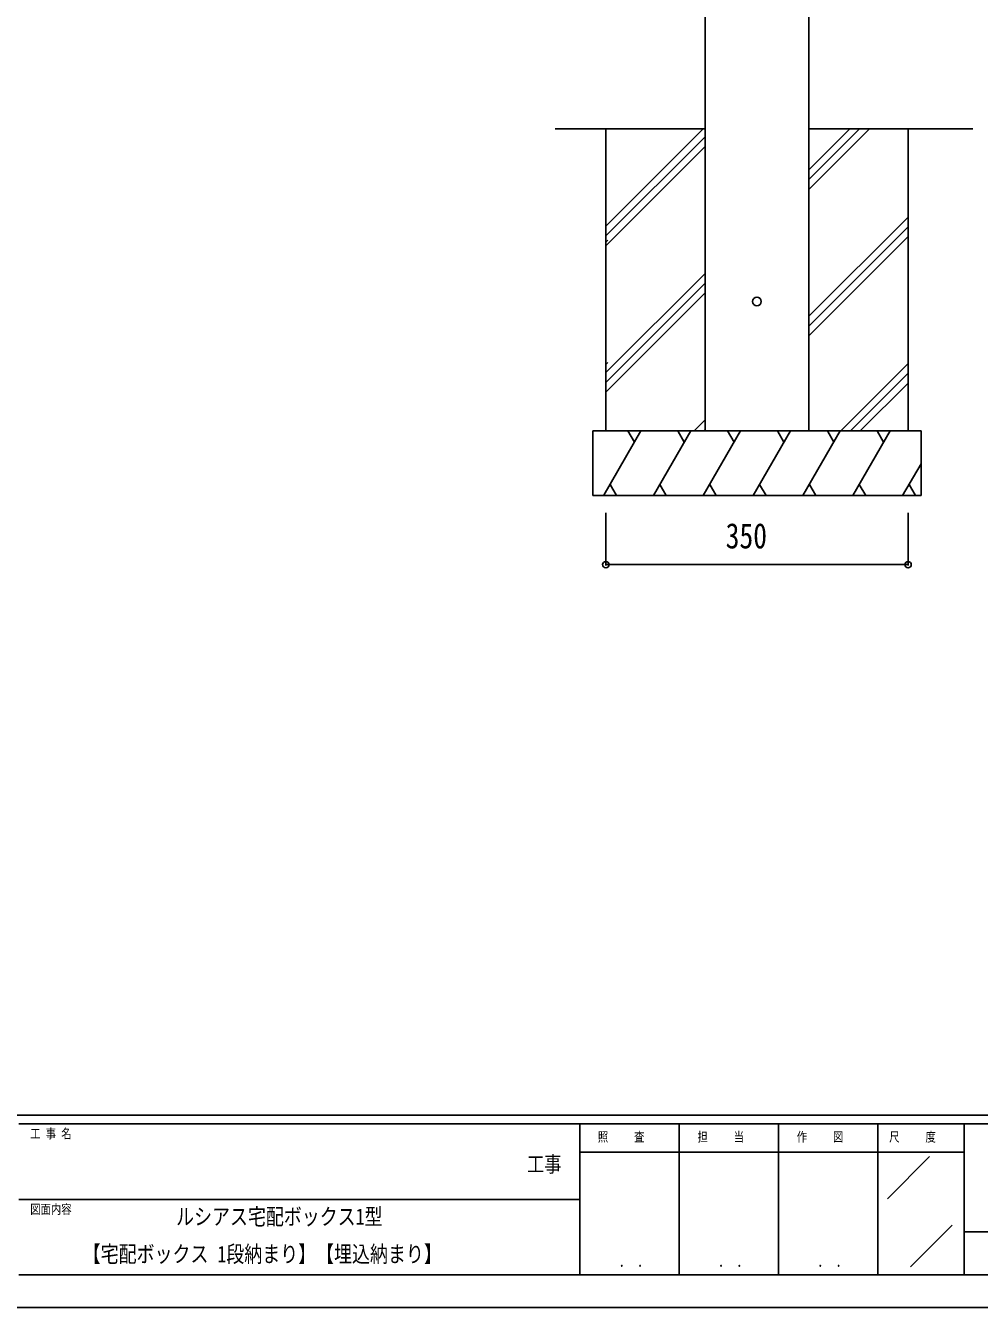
# Model space of a CAD drawing. Units: millimetres, scale not verified. Extents: x -2102 to 2102, y -1485 to 1485.
# Drawn here: x 5 to 1110, y -1485 to 0 of the extents above; entities that cross this region are included whole.
import ezdxf
from ezdxf.enums import TextEntityAlignment as Align

# ---------------------------------------------------------------- set-up
doc = ezdxf.new("R2010")
doc.units = ezdxf.units.MM
doc.header["$LTSCALE"] = 8
for name, color, linetype in [('0-1_USER1', 3, 'Continuous'), ('0-3_YKK_13', 4, 'Continuous'), ('0-4_YKK_A1', 4, 'Continuous'), ('0-5_YKK_D', 6, 'Continuous'), ('0-6_YKK_ZWAK', 7, 'Continuous')]:
    doc.layers.add(name, color=color, linetype=linetype)
doc.styles.add('ＭＳ ゴシック', font='')
doc.styles.get('ＭＳ ゴシック').set_extended_font_data('MS Gothic')

msp = doc.modelspace()

# ---------------------------------------------------------------- linework, layer by layer
at = {"layer": '0-3_YKK_13'}
msp.add_circle((852.51, -319.5), 5, dxfattribs=at)
at = {"layer": '0-4_YKK_A1'}
for p, q in [((912.511, 731.5), (912.51, -119.5)), ((792.51, -119.5), (618.911, -119.5)), ((792.51, -119.5), (677.51, -119.5)), ((677.51, -232.341), (790.35, -119.5)), ((677.51, -243.654), (792.51, -128.654)), ((792.51, -119.5), (792.51, -469.5)), ((1102.704, -119.5), (912.51, -119.5)), ((912.51, -119.5), (912.51, -469.5)), ((1027.51, -119.5), (912.51, -119.5)), ((912.51, -167.046), (960.056, -119.5)), ((912.51, -178.36), (971.37, -119.5)), ((912.51, -189.674), (982.683, -119.5)), ((677.51, -254.968), (792.51, -139.968)), ((912.51, -336.752), (1027.51, -221.752)), ((912.51, -348.066), (1027.51, -233.066)), ((677.51, -251.039), (679.853, -248.697)), ((912.51, -359.379), (1027.51, -244.379)), ((677.51, -402.046), (792.51, -287.046)), ((677.51, -413.36), (792.51, -298.36)), ((677.51, -424.674), (792.51, -309.674)), ((677.51, -392.461), (679.853, -390.118)), ((949.467, -469.5), (1027.51, -391.458)), ((960.781, -469.5), (1027.51, -402.771)), ((972.095, -469.5), (1027.51, -414.085)), ((779.762, -469.5), (792.51, -456.752)), ((1042.51, -469.5), (662.51, -469.5)), ((662.51, -469.5), (662.51, -544.5)), ((675.01, -544.107), (718.084, -469.5)), ((710.584, -482.491), (703.084, -469.5)), ((732.518, -544.5), (775.82, -469.5)), ((768.319, -482.492), (760.818, -469.5)), ((790.253, -544.5), (833.554, -469.5)), ((791.075, -469.5), (792.51, -468.066)), ((826.054, -482.491), (818.553, -469.5)), ((847.988, -544.5), (891.29, -469.5)), ((883.789, -482.491), (876.289, -469.5)), ((905.723, -544.5), (949.025, -469.5)), ((941.524, -482.491), (934.024, -469.5)), ((963.458, -544.5), (1006.76, -469.5)), ((991.76, -469.5), (999.26, -482.491)), ((1042.51, -469.5), (1042.51, -544.5)), ((1021.193, -544.5), (1042.51, -507.579)), ((682.282, -531.51), (689.782, -544.5)), ((740.018, -531.51), (747.517, -544.5)), ((797.753, -531.51), (805.253, -544.5)), ((855.488, -531.51), (862.988, -544.5)), ((913.223, -531.51), (920.722, -544.5)), ((970.958, -531.511), (978.457, -544.5)), ((1028.693, -531.511), (1036.192, -544.5)), ((662.51, -544.5), (1042.51, -544.5))]:
    msp.add_line(p, q, dxfattribs=at)
for points in [[(792.51, 731.5), (792.51, 728), (792.51, -119.5)], [(677.51, -119.5), (677.51, -469.5), (1027.51, -469.5), (1027.51, -119.5)]]:
    msp.add_lwpolyline(points, dxfattribs=at)
at = {"layer": '0-5_YKK_D'}
for p, q in [((677.51, -564.5), (677.51, -625.5)), ((1027.51, -564.5), (1027.51, -625.5)), ((677.51, -624.5), (1027.51, -624.5))]:
    msp.add_line(p, q, dxfattribs=at)
for centre in [(677.51, -624.5), (1027.51, -624.5)]:
    msp.add_circle(centre, 3.75, dxfattribs=at)
at = {"layer": '0-6_YKK_ZWAK'}
for p, q in [((1947.51, -1262.5), (-1952.49, -1262.5)), ((647.51, -1272.5), (-2.49, -1272.5)), ((762.51, -1272.5), (762.51, -1447.5)), ((877.51, -1272.5), (877.51, -1447.5)), ((992.51, -1272.5), (992.51, -1447.5)), ((1092.51, -1272.5), (992.51, -1272.5)), ((1608.76, -1272.5), (1092.51, -1272.5)), ((1092.51, -1272.5), (1092.51, -1447.5)), ((992.51, -1305), (647.51, -1305)), ((992.51, -1305), (1092.51, -1305)), ((1003.552, -1359.146), (1052.519, -1310.179)), ((-2.49, -1360), (647.51, -1360)), ((1030.336, -1437.994), (1078.446, -1389.884)), ((1092.51, -1397.5), (1608.76, -1397.5)), ((-2.49, -1447.5), (647.51, -1447.5)), ((647.51, -1447.5), (992.51, -1447.5)), ((992.51, -1447.5), (1092.51, -1447.5)), ((1092.51, -1447.5), (1608.76, -1447.5))]:
    msp.add_line(p, q, dxfattribs=at)
msp.add_lwpolyline([(-2102.5, -1485), (2102.5, -1485), (2102.5, 1485), (-2102.5, 1485)], close=True, dxfattribs=at)
msp.add_lwpolyline([(992.51, -1272.5), (647.51, -1272.5), (647.51, -1447.5)], dxfattribs=at)

# ---------------------------------------------------------------- texts
at = {"layer": '0-1_USER1', "style": 'ＭＳ ゴシック', "width": 0.8}
for s, p in [('ルシアス宅配ボックス1型', (179.683, -1395.083)), ('【宅配ボックス 1段納まり】【埋込納まり】', (71.523, -1438.417))]:
    msp.add_text(s, height=19.06, dxfattribs=at).set_placement(p, align=Align.BOTTOM_LEFT)
at = {"layer": '0-5_YKK_D', "style": 'ＭＳ ゴシック', "width": 0.8}
msp.add_text('350', height=29.33, dxfattribs=at).set_placement((816.243, -614.5), align=Align.BOTTOM_LEFT)
at = {"layer": '0-6_YKK_ZWAK', "style": 'ＭＳ ゴシック', "width": 0.8}
for s, height, p in [('工 事 名', 11, (10.635, -1292.5)), ('照     査', 11, (668.21, -1296.25)), ('担     当', 11, (783.61, -1296.25)), ('作     図', 11, (898.61, -1296.25)), ('尺     度', 11, (1005.71, -1296.25)), ('工事', 18.33, (586.167, -1333.733)), ('図面内容', 11, (10.635, -1380)), ('． ．', 12.96, (692.5, -1442.176)), ('． ．', 12.96, (807.5, -1442.176)), ('． ．', 12.96, (922.5, -1442.176))]:
    msp.add_text(s, height=height, dxfattribs=at).set_placement(p, align=Align.BOTTOM_LEFT)

doc.saveas('drawing.dxf')
